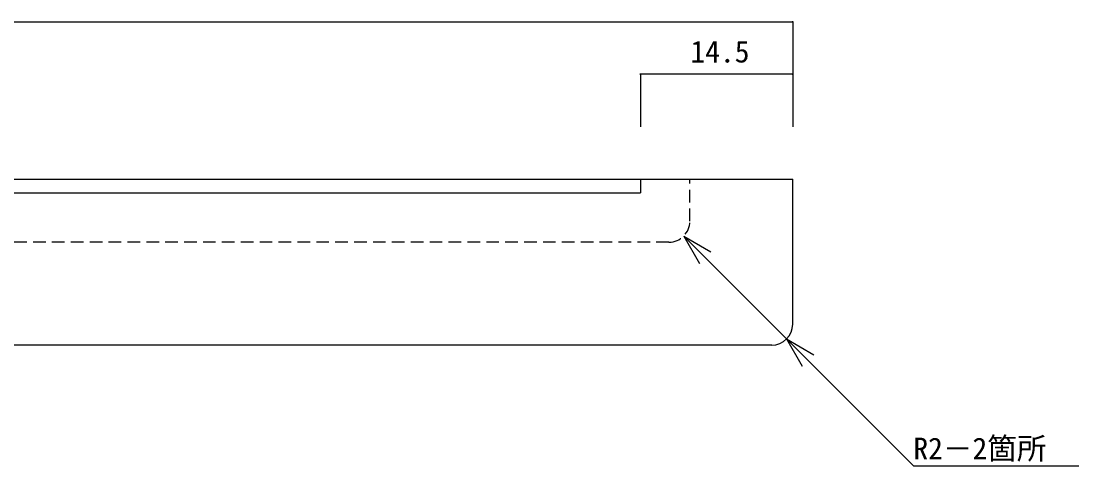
# Model space of a CAD drawing. Units: millimetres on the paper. Extents: x -210 to 210, y -149 to 149.
# Drawn here: x -87.4 to 13.4, y -37.7 to 4.7 of the extents above; entities that cross this region are included whole.
import ezdxf
from ezdxf.enums import TextEntityAlignment as Align

# ---------------------------------------------------------------- set-up
doc = ezdxf.new("R2010")
doc.units = ezdxf.units.MM
doc.linetypes.add('DASHED1', pattern=[1.8, 1.2, -0.6])
for name, color, linetype in [('1-0', 5, 'Continuous'), ('1-1', 7, 'Continuous'), ('2-0', 5, 'Continuous'), ('2-1', 5, 'Continuous'), ('3-0', 5, 'Continuous')]:
    doc.layers.add(name, color=color, linetype=linetype)
doc.styles.add('ＭＳ ゴシック', font='')
doc.styles.get('ＭＳ ゴシック').set_extended_font_data('MS Gothic')

msp = doc.modelspace()

# ---------------------------------------------------------------- linework, layer by layer
at = {"layer": '1-0', "color": 7, "linetype": 'DASHED1'}
for p, q in [((-23.677, -14.39), (-23.677, -10.39)), ((-25.677, -16.39), (-148.877, -16.39))]:
    msp.add_line(p, q, dxfattribs=at)
msp.add_arc((-25.677, -14.39), 2, 270, 0, dxfattribs=at)
at = {"layer": '1-1'}
for p, q in [((-148.877, -10.39), (-28.377, -10.39)), ((-28.377, -10.39), (-13.877, -10.39)), ((-28.377, -10.39), (-28.377, -11.69)), ((-13.877, -24.19), (-13.877, -10.39)), ((-148.877, -11.69), (-28.377, -11.69))]:
    msp.add_line(p, q, dxfattribs=at)
msp.add_lwpolyline([(-15.877, -26.19), (-148.877, -26.19), (-148.877, -10.39)], dxfattribs=at)
msp.add_arc((-15.877, -24.19), 2, 270, 0, dxfattribs=at)
at = {"layer": '2-0'}
for p, q in [((-13.877, 4.55), (-13.877, 4.67)), ((-28.377, -0.45), (-28.377, -0.33)), ((-13.877, -0.45), (-13.877, -0.33))]:
    msp.add_line(p, q, dxfattribs=at)
at = {"layer": '2-1'}
for p, q in [((-148.877, 4.61), (-13.877, 4.61)), ((-13.877, 4.61), (-13.877, -0.39)), ((-13.877, -0.39), (-28.377, -0.39)), ((-28.377, -0.39), (-28.377, -5.39)), ((-13.877, -0.39), (-13.877, -5.39))]:
    msp.add_line(p, q, dxfattribs=at)
at = {"layer": '3-0', "color": 6}
for p, q in [((-24.263, -15.804), (-2.377, -37.69)), ((-24.263, -15.804), (-21.665, -17.304)), ((-24.263, -15.804), (-22.763, -18.402)), ((-14.463, -25.604), (-11.865, -27.104)), ((-14.463, -25.604), (-12.963, -28.202)), ((-2.377, -37.69), (13.397, -37.69))]:
    msp.add_line(p, q, dxfattribs=at)

# ---------------------------------------------------------------- texts
at = {"layer": '2-1', "color": 7, "style": 'ＭＳ ゴシック'}
msp.add_text('14.5', height=2.069, dxfattribs=at).set_placement((-23.627, 0.11), align=Align.BOTTOM_LEFT)
at = {"layer": '3-0', "color": 7, "style": 'ＭＳ ゴシック'}
msp.add_text('R2－2箇所', height=2.069, dxfattribs=at).set_placement((-2.377, -37.69), align=Align.BOTTOM_LEFT)

doc.saveas('drawing.dxf')
